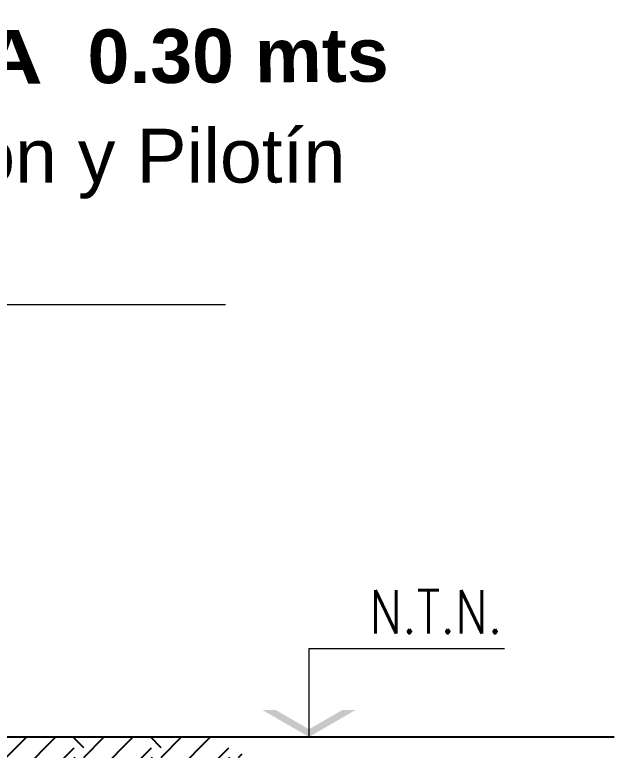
# Model space of a CAD drawing. Header units: millimetres. Extents: x 157 to 449, y 13 to 189.
# Drawn here: x 267.874 to 270.656, y 114.221 to 117.636 of the extents above; entities that cross this region are included whole.
import ezdxf
from ezdxf.enums import TextEntityAlignment as Align

# ---------------------------------------------------------------- set-up
doc = ezdxf.new("R2010")
doc.units = ezdxf.units.MM
doc.header["$LTSCALE"] = 0.1
doc.header["$MEASUREMENT"] = 0
doc.linetypes.add('ACAD_ISO02W100', pattern=[15, 12, -3])
doc.layers.add('00-COTAS', color=1, linetype='Continuous', lineweight=9)
doc.layers.add('referencias', color=1, linetype='Continuous', lineweight=5)
for name, color, linetype in [('AUXILIAR', 1, 'Continuous'), ('FUNDACION', 4, 'Continuous'), ('hach', 1, 'Continuous'), ('ROTULO', 5, 'Continuous'), ('TRAMAS', 8, 'Continuous')]:
    doc.layers.add(name, color=color, linetype=linetype)
doc.styles.add('Afro', font='arial.ttf', dxfattribs={"height": 0.2})
doc.styles.add('ARIAL', font='arial.ttf', dxfattribs={"height": 0.18})
doc.styles.add('COTAS', font='ROMANS.shx', dxfattribs={"width": 0.7})

# ---------------------------------------------------------------- blocks, each defined once
blk = doc.blocks.new('niv')
at = {"linetype": 'ByBlock'}
blk.add_line((0, 0.3254), (0, 0), dxfattribs=at)
blk.add_line((0, 0.3254), (0.7204, 0.3254))
for points in [[(-0.1724, 0.0996), (-0.1232, 0.0996), (0, 0), (0, 0.0284)], [(0.1724, 0.0996), (0.1232, 0.0996), (0, 0), (0, 0.0284)]]:
    blk.add_solid(points)
at = {"style": 'COTAS', "width": 0.8}
blk.add_attdef('NIVEL', text='', height=0.1478, dxfattribs=at).set_placement((0.7126, 0.3816), align=Align.RIGHT)

msp = doc.modelspace()

# ---------------------------------------------------------------- hatches: boundary and pattern name
at = {"layer": 'TRAMAS', "linetype": 'ACAD_ISO02W100'}
h = msp.add_hatch(dxfattribs=at)
h.set_pattern_fill('EARTH', color=256, scale=0.04, angle=45)
h.set_pattern_definition([(45, (-5941.69843, -5978.153), (3e-17, 0.359210245), [0.254, -0.254]), (45, (-5941.76578, -5978.08564), (3e-17, 0.359210245), [0.254, -0.254]), (45, (-5941.83314, -5978.0183), (3e-17, 0.359210245), [0.254, -0.254]), (135, (-5941.83314, -5977.9734), (-0.359210245, 3e-17), [0.254, -0.254]), (135, (-5941.76578, -5977.90604), (-0.359210245, 3e-17), [0.254, -0.254]), (135, (-5941.69843, -5977.83869), (-0.359210245, 3e-17), [0.254, -0.254])])
h.paths.add_polyline_path([(268.0689, 111.3821), (268.0809, 111.3821), (268.0809, 111.8888), (268.0689, 111.8888)], flags=16)
h.paths.add_polyline_path([(267.8096, 114.2825), (267.8096, 113.0825), (267.6878, 113.0825), (267.6713, 113.0825), (267.6608, 113.0825), (267.6555, 113.0825), (267.6524, 113.0825), (267.6419, 113.0825), (267.6511, 113.08), (267.6606, 113.0307), (267.6625, 113.0004), (267.6568, 112.9437), (267.6587, 112.9228), (267.66, 112.871), (267.6623, 112.8229), (267.6447, 112.8053), (267.6423, 112.7982), (267.6353, 112.7865), (267.6318, 112.7689), (267.6306, 112.7431), (267.6423, 112.7138), (267.6423, 112.6915), (267.6388, 112.654), (267.6588, 112.5871), (267.6682, 112.5683), (267.6588, 112.5308), (267.6588, 112.5097), (267.6553, 112.505), (267.6506, 112.4968), (267.6388, 112.4757), (267.633, 112.4346), (267.62, 112.3807), (267.6283, 112.3291), (267.6306, 112.3173), (267.6377, 112.2915), (267.6423, 112.2751), (267.6436, 112.2424), (267.6501, 112.225), (267.6472, 112.201), (267.6392, 112.1813), (267.6356, 112.1632), (267.6517, 112.1177), (267.64, 112.0629), (267.6392, 112.0476), (267.6378, 112.0229), (267.648, 111.9968), (267.6509, 111.9902), (267.632, 111.973), (267.6378, 111.9454), (267.6421, 111.9199), (267.6451, 111.9083), (267.6501, 111.8814), (267.6414, 111.8407), (267.6371, 111.832), (267.6341, 111.8204), (267.6485, 111.7761), (267.6454, 111.7781), (267.6509, 111.7441), (267.6298, 111.7186), (267.6334, 111.6896), (267.6289, 111.6255), (267.6289, 111.6047), (267.6191, 111.5704), (267.6171, 111.5584), (267.6189, 111.5393), (267.6489, 111.484), (267.6543, 111.4749), (267.6607, 111.4386), (267.6716, 111.3969), (267.6843, 111.3542), (267.6825, 111.3197), (267.6897, 111.2301), (267.685, 111.1767), (267.6833, 111.1535), (267.6674, 111.0698), (267.6632, 110.9908), (267.6466, 110.9281), (267.6544, 110.9003), (267.6445, 110.8561), (267.6096, 110.74), (267.6073, 110.7121), (267.6375, 110.6378), (267.6305, 110.5983), (267.6212, 110.5797), (267.6212, 110.5495), (267.6305, 110.503), (267.6398, 110.4171), (267.677, 110.3149), (267.67, 110.2823), (267.6421, 110.2452), (267.6235, 110.2113), (267.6189, 110.0835), (267.6142, 110.0324), (267.6351, 109.9836), (267.6351, 109.9256), (267.6305, 109.8443), (267.677, 109.7839), (267.6747, 109.7188), (267.6561, 109.5771), (267.6561, 109.5585), (267.6519, 108.6685), (267.652, 108.6685), (268.1405, 108.7056), (268.1405, 113.9228), (269.1807, 113.9228), (268.8598, 114.2825)])

# ---------------------------------------------------------------- linework, layer by layer
at = {"layer": 'AUXILIAR', "color": 6, "lineweight": 18}
msp.add_lwpolyline([(266.3893, 116.2912), (267.0994, 116.2912), (267.2441, 116.5431), (267.5546, 116.0148), (267.6906, 116.2912), (268.8519, 116.2912)], dxfattribs=at)
at = {"layer": 'FUNDACION', "color": 1}
msp.add_line((265.0504, 114.2825), (270.6562, 114.2825), dxfattribs=at)
at = {"layer": 'hach', "linetype": 'Continuous'}
for p, q in [((267.8736, 115.5378), (267.8736, 115.5378)), ((267.8741, 115.2795), (267.8741, 115.2795)), ((267.8741, 115.0947), (267.8741, 115.0947))]:
    msp.add_line(p, q, dxfattribs=at)

# ---------------------------------------------------------------- block references
at = {"layer": '00-COTAS'}
ref = msp.add_blockref('niv', (269.2393, 114.2825), dxfattribs=dict(at, xscale=1.260000000000218, yscale=1.260000000000218, zscale=1.260000000000218))
ref.add_attrib('NIVEL', 'N.T.N.', dxfattribs={"color": 2, "height": 0.2, "style": 'COTAS', "width": 0.8}).set_placement((270.1372, 114.7633), align=Align.RIGHT)

# ---------------------------------------------------------------- texts
at = {"layer": 'referencias', "insert": (265.1572, 117.1067), "char_height": 0.25, "width": 8.422895, "attachment_point": 1, "style": 'ARIAL'}
msp.add_mtext('Viga de Fundación y Pilotín', dxfattribs=at)
at = {"layer": 'ROTULO', "color": 7, "linetype": 'Continuous', "insert": (267.3073, 117.4348, -10.2721), "char_height": 0.25, "width": 4.467791, "attachment_point": 5, "rotation": 0.3481, "style": 'Afro'}
msp.add_mtext('\\pxqc;{\\fArial Black|b1|i0|c0|p34;MAMPOSTERÍA \\fArial|b0|i0|c0|p34;\\C256; \\fSwis721 BdOul BT|b1|i0|c0|p82;\\C7;0.30 mts}', dxfattribs=at)

doc.saveas('drawing.dxf')
